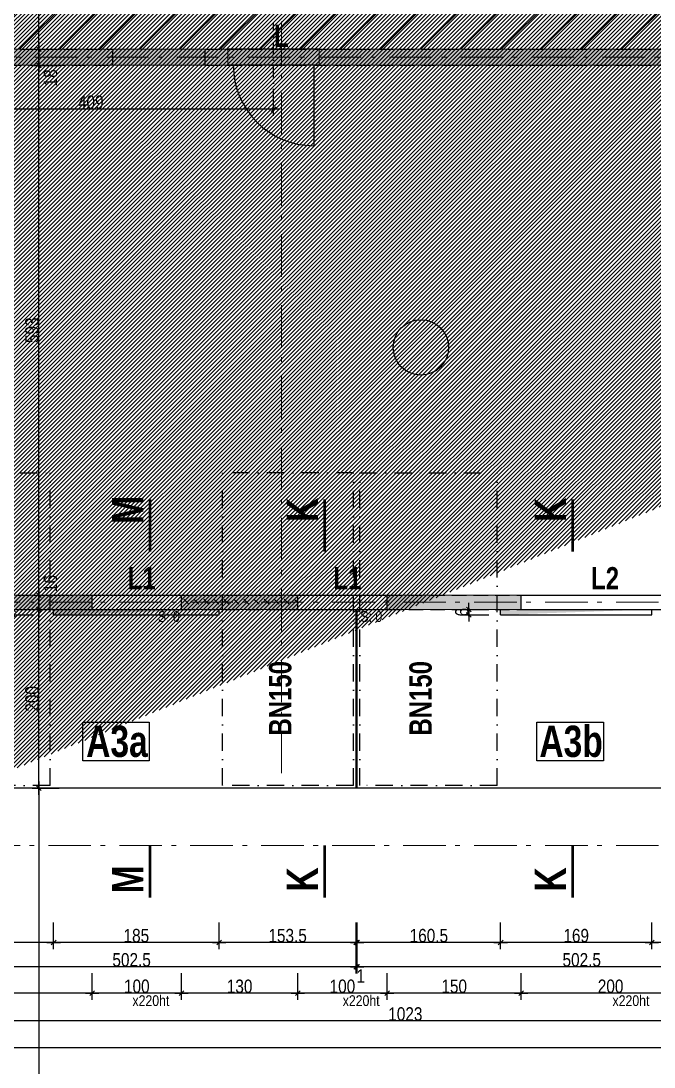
# Model space of a CAD drawing. Header units: centimetres. Extents: x -1744 to 32711, y -16767 to -12567.
# Drawn here: x 28982 to 29690, y -16073 to -14902 of the extents above; entities that cross this region are included whole.
import ezdxf
from ezdxf.enums import TextEntityAlignment as Align

# ---------------------------------------------------------------- set-up
doc = ezdxf.new("R2010")
doc.units = ezdxf.units.CM
doc.header["$LTSCALE"] = 25.4
doc.header["$PDMODE"] = 1
doc.header["$PDSIZE"] = -2
for name, pattern in [('CACHEX2', [19.05, 12.7, -6.35]), ('Style de ligne -6', [1.04164, 0.625, -0.20828, 0.06943, -0.13893]), ('TIRETPTX2', [50.8, 25.4, -12.7, 0, -12.7])]:
    doc.linetypes.add(name, pattern=pattern)
for name, color, linetype in [('01_cote_gen', 4, 'Continuous'), ('01_linteaux', 2, 'Continuous'), ('01_murs_sup', 2, 'CACHEX2'), ('01_poch_murs', 253, 'Continuous'), ('01_texte', 230, 'Continuous'), ('AA_COTES', 2, 'Continuous')]:
    doc.layers.add(name, color=color, linetype=linetype)
for name, color, linetype, lineweight in [('01_murs_coup', 5, 'Continuous', 60), ('01_résv', 32, 'Continuous', 9), ('B Général', 7, 'Continuous', 5)]:
    doc.layers.add(name, color=color, linetype=linetype, lineweight=lineweight)
doc.styles.add('ARIAL NA', font='ARIALN.TTF')
doc.styles.add('impact', font='impact.ttf')
doc.styles.add('STYLE2', font='ARIALN.TTF')
doc.dimstyles.new('JB50', dxfattribs={"dimscale": 0.1, "dimtxt": 150, "dimasz": 15, "dimexe": 0.1, "dimexo": 0.1, "dimgap": 0.09, "dimtad": 1, "dimdec": 1, "dimdsep": 46, "dimtxsty": 'STYLE2', "dimblk1": 'BOND_G', "dimblk2": 'BOND_D', "dimsah": 1, "dimcen": 1.5, "dimdle": 0.01, "dimse1": 1, "dimse2": 1, "dimclrd": 4, "dimclre": 2, "dimclrt": 6, "dimazin": 2, "dimtfac": 2.333333, "dimtdec": 1, "dimtix": 1, "dimtmove": 2, "dimatfit": 3, "dimldrblk": 'BOND_G', "dimfxl": 1, "dimtolj": 1, "dimtzin": 0, "dimarcsym": 0})
pattern_1 = [(135, (-11657.174, -4351.756), (-11.2253202, 9e-16), [7.9375, -7.9375])]

# ---------------------------------------------------------------- blocks, each defined once
blk = doc.blocks.new('BOND_G')
at = {"layer": 'AA_COTES', "color": 0}
for p, q in [((0, -5), (0, 15)), ((5, 0), (-5, 0)), ((1.77, 1.77), (-1.77, -1.77))]:
    blk.add_line(p, q, dxfattribs=at)
blk = doc.blocks.new('BOND_D')
at = {"layer": 'AA_COTES', "color": 0}
for p, q in [((5, 0), (-5, 0)), ((-1.77, -1.77), (1.77, 1.77)), ((0, 5), (0, -15))]:
    blk.add_line(p, q, dxfattribs=at)
blk = doc.blocks.new('*D42')
at = {"layer": '01_cote_gen', "color": 4, "lineweight": -2, "transparency": 16777216}
blk.add_line((29739.7, -15990.1), (29542.7, -15990.1), dxfattribs=at)
at = {"layer": 'Defpoints', "color": 0, "transparency": 16777216}
for p in [(29541.2, -15661.5), (29741.2, -15661.5), (29541.2, -15990.1)]:
    blk.add_point(p, dxfattribs=at)
at = {"layer": '01_cote_gen', "color": 4, "lineweight": -2, "transparency": 16777216, "xscale": 1.5, "yscale": 1.5, "zscale": 1.5, "rotation": 180}
blk.add_blockref('BOND_D', (29541.2, -15990.1), dxfattribs=at)
at = {"layer": '01_cote_gen', "color": 4, "lineweight": -2, "transparency": 16777216, "xscale": 1.5, "yscale": 1.5, "zscale": 1.5}
blk.add_blockref('BOND_G', (29741.2, -15990.1), dxfattribs=at)
at = {"layer": '01_cote_gen', "color": 6, "transparency": 16777216, "insert": (29641.2, -15982.4), "char_height": 15, "attachment_point": 5, "style": 'STYLE2'}
blk.add_mtext('\\A1;200', dxfattribs=at)
blk = doc.blocks.new('*D43')
at = {"layer": '01_cote_gen', "color": 4, "lineweight": -2, "transparency": 16777216}
blk.add_line((29539.7, -15990.1), (29392.7, -15990.1), dxfattribs=at)
at = {"layer": 'Defpoints', "color": 0, "transparency": 16777216}
for p in [(29391.2, -15661.5), (29541.2, -15661.5), (29391.2, -15990.1)]:
    blk.add_point(p, dxfattribs=at)
at = {"layer": '01_cote_gen', "color": 4, "lineweight": -2, "transparency": 16777216, "xscale": 1.5, "yscale": 1.5, "zscale": 1.5, "rotation": 180}
blk.add_blockref('BOND_D', (29391.2, -15990.1), dxfattribs=at)
at = {"layer": '01_cote_gen', "color": 4, "lineweight": -2, "transparency": 16777216, "xscale": 1.5, "yscale": 1.5, "zscale": 1.5}
blk.add_blockref('BOND_G', (29541.2, -15990.1), dxfattribs=at)
at = {"layer": '01_cote_gen', "color": 6, "transparency": 16777216, "insert": (29466.2, -15982.4), "char_height": 15, "attachment_point": 5, "style": 'STYLE2'}
blk.add_mtext('\\A1;150', dxfattribs=at)
blk = doc.blocks.new('*D44')
at = {"layer": '01_cote_gen', "color": 4, "lineweight": -2, "transparency": 16777216}
blk.add_line((29389.7, -15990.1), (29292.7, -15990.1), dxfattribs=at)
at = {"layer": 'Defpoints', "color": 0, "transparency": 16777216}
for p in [(29291.2, -15661.5), (29391.2, -15661.5), (29291.2, -15990.1)]:
    blk.add_point(p, dxfattribs=at)
at = {"layer": '01_cote_gen', "color": 4, "lineweight": -2, "transparency": 16777216, "xscale": 1.5, "yscale": 1.5, "zscale": 1.5, "rotation": 180}
blk.add_blockref('BOND_D', (29291.2, -15990.1), dxfattribs=at)
at = {"layer": '01_cote_gen', "color": 4, "lineweight": -2, "transparency": 16777216, "xscale": 1.5, "yscale": 1.5, "zscale": 1.5}
blk.add_blockref('BOND_G', (29391.2, -15990.1), dxfattribs=at)
at = {"layer": '01_cote_gen', "color": 6, "transparency": 16777216, "insert": (29341.2, -15982.4), "char_height": 15, "attachment_point": 5, "style": 'STYLE2'}
blk.add_mtext('\\A1;100', dxfattribs=at)
blk = doc.blocks.new('*D45')
at = {"layer": '01_cote_gen', "color": 4, "lineweight": -2, "transparency": 16777216}
blk.add_line((29289.7, -15990.1), (29162.7, -15990.1), dxfattribs=at)
at = {"layer": 'Defpoints', "color": 0, "transparency": 16777216}
for p in [(29161.2, -15653.5), (29291.2, -15661.5), (29161.2, -15990.1)]:
    blk.add_point(p, dxfattribs=at)
at = {"layer": '01_cote_gen', "color": 4, "lineweight": -2, "transparency": 16777216, "xscale": 1.5, "yscale": 1.5, "zscale": 1.5, "rotation": 180}
blk.add_blockref('BOND_D', (29161.2, -15990.1), dxfattribs=at)
at = {"layer": '01_cote_gen', "color": 4, "lineweight": -2, "transparency": 16777216, "xscale": 1.5, "yscale": 1.5, "zscale": 1.5}
blk.add_blockref('BOND_G', (29291.2, -15990.1), dxfattribs=at)
at = {"layer": '01_cote_gen', "color": 6, "transparency": 16777216, "insert": (29226.2, -15982.4), "char_height": 15, "attachment_point": 5, "style": 'STYLE2'}
blk.add_mtext('\\A1;130', dxfattribs=at)
blk = doc.blocks.new('*D46')
at = {"layer": '01_cote_gen', "color": 4, "lineweight": -2, "transparency": 16777216}
blk.add_line((29159.7, -15990.1), (29062.7, -15990.1), dxfattribs=at)
at = {"layer": 'Defpoints', "color": 0, "transparency": 16777216}
for p in [(29061.2, -15661.5), (29161.2, -15661.5), (29061.2, -15990.1)]:
    blk.add_point(p, dxfattribs=at)
at = {"layer": '01_cote_gen', "color": 4, "lineweight": -2, "transparency": 16777216, "xscale": 1.5, "yscale": 1.5, "zscale": 1.5, "rotation": 180}
blk.add_blockref('BOND_D', (29061.2, -15990.1), dxfattribs=at)
at = {"layer": '01_cote_gen', "color": 4, "lineweight": -2, "transparency": 16777216, "xscale": 1.5, "yscale": 1.5, "zscale": 1.5}
blk.add_blockref('BOND_G', (29161.2, -15990.1), dxfattribs=at)
at = {"layer": '01_cote_gen', "color": 6, "transparency": 16777216, "insert": (29111.2, -15982.4), "char_height": 15, "attachment_point": 5, "style": 'STYLE2'}
blk.add_mtext('\\A1;100', dxfattribs=at)
blk = doc.blocks.new('*D47')
at = {"layer": '01_cote_gen', "color": 4, "lineweight": -2, "transparency": 16777216}
blk.add_line((29059.7, -15990.1), (28854.7, -15990.1), dxfattribs=at)
at = {"layer": 'Defpoints', "color": 0, "transparency": 16777216}
for p in [(28853.2, -15661.5), (29061.2, -15661.5), (28853.2, -15990.1)]:
    blk.add_point(p, dxfattribs=at)
at = {"layer": '01_cote_gen', "color": 4, "lineweight": -2, "transparency": 16777216, "xscale": 1.5, "yscale": 1.5, "zscale": 1.5, "rotation": 180}
blk.add_blockref('BOND_D', (28853.2, -15990.1), dxfattribs=at)
at = {"layer": '01_cote_gen', "color": 4, "lineweight": -2, "transparency": 16777216, "xscale": 1.5, "yscale": 1.5, "zscale": 1.5}
blk.add_blockref('BOND_G', (29061.2, -15990.1), dxfattribs=at)
at = {"layer": '01_cote_gen', "color": 6, "transparency": 16777216, "insert": (28957.2, -15982.4), "char_height": 15, "attachment_point": 5, "style": 'STYLE2'}
blk.add_mtext('\\A1;208', dxfattribs=at)
blk = doc.blocks.new('*D49')
at = {"layer": '01_cote_gen', "color": 4, "lineweight": -2, "transparency": 16777216}
blk.add_line((29858.7, -16021.1), (28838.7, -16021.1), dxfattribs=at)
at = {"layer": 'Defpoints', "color": 0, "transparency": 16777216}
for p in [(28837.2, -15994.5), (29860.2, -15997.6), (28837.2, -16021.1)]:
    blk.add_point(p, dxfattribs=at)
at = {"layer": '01_cote_gen', "color": 4, "lineweight": -2, "transparency": 16777216, "xscale": 1.5, "yscale": 1.5, "zscale": 1.5, "rotation": 180}
blk.add_blockref('BOND_D', (28837.2, -16021.1), dxfattribs=at)
at = {"layer": '01_cote_gen', "color": 4, "lineweight": -2, "transparency": 16777216, "xscale": 1.5, "yscale": 1.5, "zscale": 1.5}
blk.add_blockref('BOND_G', (29860.2, -16021.1), dxfattribs=at)
at = {"layer": '01_cote_gen', "color": 6, "transparency": 16777216, "insert": (29411.6, -16013.4), "char_height": 15, "attachment_point": 5, "style": 'STYLE2'}
blk.add_mtext('\\A1;1023', dxfattribs=at)
blk = doc.blocks.new('*D66')
at = {"layer": '01_cote_gen', "color": 4, "lineweight": -2, "transparency": 16777216}
blk.add_line((31281.7, -16051.1), (28838.7, -16051.1), dxfattribs=at)
at = {"layer": 'Defpoints', "color": 0, "transparency": 16777216}
for p in [(31283.2, -15969.7), (28837.2, -16035.9), (28837.2, -16051.1)]:
    blk.add_point(p, dxfattribs=at)
at = {"layer": '01_cote_gen', "color": 4, "lineweight": -2, "transparency": 16777216, "xscale": 1.5, "yscale": 1.5, "zscale": 1.5, "rotation": 180}
blk.add_blockref('BOND_D', (28837.2, -16051.1), dxfattribs=at)
at = {"layer": '01_cote_gen', "color": 4, "lineweight": -2, "transparency": 16777216, "xscale": 1.5, "yscale": 1.5, "zscale": 1.5}
blk.add_blockref('BOND_G', (31283.2, -16051.1), dxfattribs=at)
at = {"layer": '01_cote_gen', "color": 6, "transparency": 16777216, "insert": (30060.6, -16043.5), "char_height": 15, "attachment_point": 5, "style": 'STYLE2'}
blk.add_mtext('\\A1;2446', dxfattribs=at)
blk = doc.blocks.new('*D88')
at = {"layer": '01_cote_gen', "color": 4, "lineweight": -2, "transparency": 16777216}
blk.add_line((29001.7, -15759.1), (29001.7, -15562.1), dxfattribs=at)
at = {"layer": 'Defpoints', "color": 0, "transparency": 16777216}
for p in [(29001.7, -15560.6), (29010.6, -15560.6), (28990.8, -15760.6)]:
    blk.add_point(p, dxfattribs=at)
at = {"layer": '01_cote_gen', "color": 4, "lineweight": -2, "transparency": 16777216, "xscale": 1.5, "yscale": 1.5, "zscale": 1.5}
for name, p, rotation in [('BOND_D', (29001.7, -15560.6), 90), ('BOND_G', (29001.7, -15760.6), 270)]:
    blk.add_blockref(name, p, dxfattribs=dict(at, rotation=rotation))
at = {"layer": '01_cote_gen', "color": 6, "transparency": 16777216, "insert": (28994, -15660.6), "char_height": 15, "attachment_point": 5, "rotation": 90, "style": 'STYLE2'}
blk.add_mtext('\\A1;200', dxfattribs=at)
blk = doc.blocks.new('*D89')
at = {"layer": '01_cote_gen', "color": 4, "lineweight": -2, "transparency": 16777216}
blk.add_line((29001.7, -15559.1), (29001.7, -15546.1), dxfattribs=at)
at = {"layer": 'Defpoints', "color": 0, "transparency": 16777216}
for p in [(29001.7, -15544.6), (29032.6, -15544.6), (29032.6, -15560.6)]:
    blk.add_point(p, dxfattribs=at)
at = {"layer": '01_cote_gen', "color": 4, "lineweight": -2, "transparency": 16777216, "xscale": 1.5, "yscale": 1.5, "zscale": 1.5}
for name, p, rotation in [('BOND_D', (29001.7, -15544.6), 90), ('BOND_G', (29001.7, -15560.6), 270)]:
    blk.add_blockref(name, p, dxfattribs=dict(at, rotation=rotation))
at = {"layer": '01_cote_gen', "color": 6, "transparency": 16777216, "insert": (29014.6, -15531.6), "char_height": 15, "attachment_point": 5, "rotation": 90, "style": 'STYLE2'}
blk.add_mtext('\\A1;16', dxfattribs=at)
blk = doc.blocks.new('*D90')
at = {"layer": '01_cote_gen', "color": 4, "lineweight": -2, "transparency": 16777216}
blk.add_line((29001.7, -15543.1), (29001.7, -14953.1), dxfattribs=at)
at = {"layer": 'Defpoints', "color": 0, "transparency": 16777216}
for p in [(29001.7, -14951.6), (29039, -14951.6), (29010.6, -15544.6)]:
    blk.add_point(p, dxfattribs=at)
at = {"layer": '01_cote_gen', "color": 4, "lineweight": -2, "transparency": 16777216, "xscale": 1.5, "yscale": 1.5, "zscale": 1.5}
for name, p, rotation in [('BOND_D', (29001.7, -14951.6), 90), ('BOND_G', (29001.7, -15544.6), 270)]:
    blk.add_blockref(name, p, dxfattribs=dict(at, rotation=rotation))
at = {"layer": '01_cote_gen', "color": 6, "transparency": 16777216, "insert": (28994, -15248.1), "char_height": 15, "attachment_point": 5, "rotation": 90, "style": 'STYLE2'}
blk.add_mtext('\\A1;593', dxfattribs=at)
blk = doc.blocks.new('*D91')
at = {"layer": '01_cote_gen', "color": 4, "lineweight": -2, "transparency": 16777216}
blk.add_line((29001.7, -14950.1), (29001.7, -14935.1), dxfattribs=at)
at = {"layer": 'Defpoints', "color": 0, "transparency": 16777216}
for p in [(29001.7, -14933.6), (29064.8, -14933.6), (29064.8, -14951.6)]:
    blk.add_point(p, dxfattribs=at)
at = {"layer": '01_cote_gen', "color": 4, "lineweight": -2, "transparency": 16777216, "xscale": 1.5, "yscale": 1.5, "zscale": 1.5}
for name, p, rotation in [('BOND_D', (29001.7, -14933.6), 90), ('BOND_G', (29001.7, -14951.6), 270)]:
    blk.add_blockref(name, p, dxfattribs=dict(at, rotation=rotation))
at = {"layer": '01_cote_gen', "color": 6, "transparency": 16777216, "insert": (29014.7, -14965.6), "char_height": 15, "attachment_point": 5, "rotation": 90, "style": 'STYLE2'}
blk.add_mtext('\\A1;18', dxfattribs=at)
blk = doc.blocks.new('*D92')
at = {"layer": '01_cote_gen', "color": 4, "lineweight": -2, "transparency": 16777216}
blk.add_line((29001.7, -14932.1), (29001.7, -14805.1), dxfattribs=at)
at = {"layer": 'Defpoints', "color": 0, "transparency": 16777216}
for p in [(29001.7, -14803.6), (29068, -14803.6), (29068, -14933.6)]:
    blk.add_point(p, dxfattribs=at)
at = {"layer": '01_cote_gen', "color": 4, "lineweight": -2, "transparency": 16777216, "xscale": 1.5, "yscale": 1.5, "zscale": 1.5}
for name, p, rotation in [('BOND_D', (29001.7, -14803.6), 90), ('BOND_G', (29001.7, -14933.6), 270)]:
    blk.add_blockref(name, p, dxfattribs=dict(at, rotation=rotation))
at = {"layer": '01_cote_gen', "color": 6, "transparency": 16777216, "insert": (28993.6, -14875.4), "char_height": 15, "attachment_point": 5, "rotation": 90, "style": 'STYLE2'}
blk.add_mtext('\\A1;130', dxfattribs=at)
blk = doc.blocks.new('*D151')
at = {"layer": '01_cote_gen', "color": 4, "lineweight": -2, "transparency": 16777216}
for p, q in [((29355.2, -15960.5), (29353.7, -15960.5)), ((29356.7, -15960.5), (29357.7, -15960.5)), ((29359.2, -15960.5), (29360.7, -15960.5))]:
    blk.add_line(p, q, dxfattribs=at)
at = {"layer": 'Defpoints', "color": 0, "transparency": 16777216}
for p in [(29356.7, -15848.8), (29357.7, -15848.8), (29357.7, -15960.5)]:
    blk.add_point(p, dxfattribs=at)
at = {"layer": '01_cote_gen', "color": 4, "lineweight": -2, "transparency": 16777216, "xscale": 1.5, "yscale": 1.5, "zscale": 1.5}
blk.add_blockref('BOND_G', (29356.7, -15960.5), dxfattribs=at)
at = {"layer": '01_cote_gen', "color": 4, "lineweight": -2, "transparency": 16777216, "xscale": 1.5, "yscale": 1.5, "zscale": 1.5, "rotation": 180}
blk.add_blockref('BOND_D', (29357.7, -15960.5), dxfattribs=at)
at = {"layer": '01_cote_gen', "color": 6, "transparency": 16777216, "insert": (29361.6, -15970.9), "char_height": 15, "attachment_point": 5, "style": 'STYLE2'}
blk.add_mtext('\\A1;1', dxfattribs=at)
blk = doc.blocks.new('*D152')
at = {"layer": '01_cote_gen', "color": 4, "lineweight": -2, "transparency": 16777216}
blk.add_line((29355.2, -15960.5), (28855.7, -15960.5), dxfattribs=at)
at = {"layer": 'Defpoints', "color": 0, "transparency": 16777216}
for p in [(28854.2, -15867.2), (29356.7, -15938), (28854.2, -15960.5)]:
    blk.add_point(p, dxfattribs=at)
at = {"layer": '01_cote_gen', "color": 4, "lineweight": -2, "transparency": 16777216, "xscale": 1.5, "yscale": 1.5, "zscale": 1.5, "rotation": 180}
blk.add_blockref('BOND_D', (28854.2, -15960.5), dxfattribs=at)
at = {"layer": '01_cote_gen', "color": 4, "lineweight": -2, "transparency": 16777216, "xscale": 1.5, "yscale": 1.5, "zscale": 1.5}
blk.add_blockref('BOND_G', (29356.7, -15960.5), dxfattribs=at)
at = {"layer": '01_cote_gen', "color": 6, "transparency": 16777216, "insert": (29105.4, -15952.8), "char_height": 15, "attachment_point": 5, "style": 'STYLE2'}
blk.add_mtext('\\A1;502.5', dxfattribs=at)
blk = doc.blocks.new('*D153')
at = {"layer": '01_cote_gen', "color": 4, "lineweight": -2, "transparency": 16777216}
blk.add_line((29858.7, -15960.5), (29359.2, -15960.5), dxfattribs=at)
at = {"layer": 'Defpoints', "color": 0, "transparency": 16777216}
for p in [(29357.7, -15846.2), (29860.2, -15867.2), (29357.7, -15960.5)]:
    blk.add_point(p, dxfattribs=at)
at = {"layer": '01_cote_gen', "color": 4, "lineweight": -2, "transparency": 16777216, "xscale": 1.5, "yscale": 1.5, "zscale": 1.5, "rotation": 180}
blk.add_blockref('BOND_D', (29357.7, -15960.5), dxfattribs=at)
at = {"layer": '01_cote_gen', "color": 4, "lineweight": -2, "transparency": 16777216, "xscale": 1.5, "yscale": 1.5, "zscale": 1.5}
blk.add_blockref('BOND_G', (29860.2, -15960.5), dxfattribs=at)
at = {"layer": '01_cote_gen', "color": 6, "transparency": 16777216, "insert": (29608.9, -15952.8), "char_height": 15, "attachment_point": 5, "style": 'STYLE2'}
blk.add_mtext('\\A1;502.5', dxfattribs=at)
blk = doc.blocks.new('*D157')
at = {"layer": '01_cote_gen', "color": 4, "lineweight": -2, "transparency": 16777216}
blk.add_line((29201.7, -15933.3), (29019.7, -15933.3), dxfattribs=at)
at = {"layer": 'Defpoints', "color": 0, "transparency": 16777216}
for p in [(29018.2, -15673.2), (29203.2, -15673.2), (29018.2, -15933.3)]:
    blk.add_point(p, dxfattribs=at)
at = {"layer": '01_cote_gen', "color": 4, "lineweight": -2, "transparency": 16777216, "xscale": 1.5, "yscale": 1.5, "zscale": 1.5, "rotation": 180}
blk.add_blockref('BOND_D', (29018.2, -15933.3), dxfattribs=at)
at = {"layer": '01_cote_gen', "color": 4, "lineweight": -2, "transparency": 16777216, "xscale": 1.5, "yscale": 1.5, "zscale": 1.5}
blk.add_blockref('BOND_G', (29203.2, -15933.3), dxfattribs=at)
at = {"layer": '01_cote_gen', "color": 6, "transparency": 16777216, "insert": (29110.7, -15925.7), "char_height": 15, "attachment_point": 5, "style": 'STYLE2'}
blk.add_mtext('\\A1;185', dxfattribs=at)
blk = doc.blocks.new('*D158')
at = {"layer": '01_cote_gen', "color": 4, "lineweight": -2, "transparency": 16777216}
blk.add_line((29355.2, -15933.3), (29204.7, -15933.3), dxfattribs=at)
at = {"layer": 'Defpoints', "color": 0, "transparency": 16777216}
for p in [(29356.7, -15867.2), (29203.2, -15914.1), (29203.2, -15933.3)]:
    blk.add_point(p, dxfattribs=at)
at = {"layer": '01_cote_gen', "color": 4, "lineweight": -2, "transparency": 16777216, "xscale": 1.5, "yscale": 1.5, "zscale": 1.5, "rotation": 180}
blk.add_blockref('BOND_D', (29203.2, -15933.3), dxfattribs=at)
at = {"layer": '01_cote_gen', "color": 4, "lineweight": -2, "transparency": 16777216, "xscale": 1.5, "yscale": 1.5, "zscale": 1.5}
blk.add_blockref('BOND_G', (29356.7, -15933.3), dxfattribs=at)
at = {"layer": '01_cote_gen', "color": 6, "transparency": 16777216, "insert": (29279.9, -15925.7), "char_height": 15, "attachment_point": 5, "style": 'STYLE2'}
blk.add_mtext('\\A1;153.5', dxfattribs=at)
blk = doc.blocks.new('*D148')
at = {"layer": '01_cote_gen', "color": 4, "lineweight": -2, "transparency": 16777216}
blk.add_line((29016.7, -15933.3), (28855.7, -15933.3), dxfattribs=at)
at = {"layer": 'Defpoints', "color": 0, "transparency": 16777216}
for p in [(29018.2, -15915), (28854.2, -15933.3), (28854.2, -15945.9)]:
    blk.add_point(p, dxfattribs=at)
at = {"layer": '01_cote_gen', "color": 4, "lineweight": -2, "transparency": 16777216, "xscale": 1.5, "yscale": 1.5, "zscale": 1.5, "rotation": 180}
blk.add_blockref('BOND_D', (28854.2, -15933.3), dxfattribs=at)
at = {"layer": '01_cote_gen', "color": 4, "lineweight": -2, "transparency": 16777216, "xscale": 1.5, "yscale": 1.5, "zscale": 1.5}
blk.add_blockref('BOND_G', (29018.2, -15933.3), dxfattribs=at)
at = {"layer": '01_cote_gen', "color": 6, "transparency": 16777216, "insert": (28936.2, -15925.7), "char_height": 15, "attachment_point": 5, "style": 'STYLE2'}
blk.add_mtext('\\A1;164', dxfattribs=at)
blk = doc.blocks.new('*D159')
at = {"layer": '01_cote_gen', "color": 4, "lineweight": -2, "transparency": 16777216}
blk.add_line((29858.7, -15933.3), (29688.7, -15933.3), dxfattribs=at)
at = {"layer": 'Defpoints', "color": 0, "transparency": 16777216}
for p in [(29687.2, -15673.2), (29860.2, -15867.2), (29687.2, -15933.3)]:
    blk.add_point(p, dxfattribs=at)
at = {"layer": '01_cote_gen', "color": 4, "lineweight": -2, "transparency": 16777216, "xscale": 1.5, "yscale": 1.5, "zscale": 1.5, "rotation": 180}
blk.add_blockref('BOND_D', (29687.2, -15933.3), dxfattribs=at)
at = {"layer": '01_cote_gen', "color": 4, "lineweight": -2, "transparency": 16777216, "xscale": 1.5, "yscale": 1.5, "zscale": 1.5}
blk.add_blockref('BOND_G', (29860.2, -15933.3), dxfattribs=at)
at = {"layer": '01_cote_gen', "color": 6, "transparency": 16777216, "insert": (29773.7, -15925.7), "char_height": 15, "attachment_point": 5, "style": 'STYLE2'}
blk.add_mtext('\\A1;173', dxfattribs=at)
blk = doc.blocks.new('*D160')
at = {"layer": '01_cote_gen', "color": 4, "lineweight": -2, "transparency": 16777216}
blk.add_line((29685.7, -15933.3), (29519.7, -15933.3), dxfattribs=at)
at = {"layer": 'Defpoints', "color": 0, "transparency": 16777216}
for p in [(29518.2, -15673.2), (29687.2, -15673.2), (29518.2, -15933.3)]:
    blk.add_point(p, dxfattribs=at)
at = {"layer": '01_cote_gen', "color": 4, "lineweight": -2, "transparency": 16777216, "xscale": 1.5, "yscale": 1.5, "zscale": 1.5, "rotation": 180}
blk.add_blockref('BOND_D', (29518.2, -15933.3), dxfattribs=at)
at = {"layer": '01_cote_gen', "color": 4, "lineweight": -2, "transparency": 16777216, "xscale": 1.5, "yscale": 1.5, "zscale": 1.5}
blk.add_blockref('BOND_G', (29687.2, -15933.3), dxfattribs=at)
at = {"layer": '01_cote_gen', "color": 6, "transparency": 16777216, "insert": (29602.7, -15925.7), "char_height": 15, "attachment_point": 5, "style": 'STYLE2'}
blk.add_mtext('\\A1;169', dxfattribs=at)
blk = doc.blocks.new('*D161')
at = {"layer": '01_cote_gen', "color": 4, "lineweight": -2, "transparency": 16777216}
blk.add_line((29516.7, -15933.3), (29359.2, -15933.3), dxfattribs=at)
at = {"layer": 'Defpoints', "color": 0, "transparency": 16777216}
for p in [(29518.2, -15673.2), (29357.7, -15680.8), (29357.7, -15933.3)]:
    blk.add_point(p, dxfattribs=at)
at = {"layer": '01_cote_gen', "color": 4, "lineweight": -2, "transparency": 16777216, "xscale": 1.5, "yscale": 1.5, "zscale": 1.5, "rotation": 180}
blk.add_blockref('BOND_D', (29357.7, -15933.3), dxfattribs=at)
at = {"layer": '01_cote_gen', "color": 4, "lineweight": -2, "transparency": 16777216, "xscale": 1.5, "yscale": 1.5, "zscale": 1.5}
blk.add_blockref('BOND_G', (29518.2, -15933.3), dxfattribs=at)
at = {"layer": '01_cote_gen', "color": 6, "transparency": 16777216, "insert": (29437.9, -15925.7), "char_height": 15, "attachment_point": 5, "style": 'STYLE2'}
blk.add_mtext('\\A1;160.5', dxfattribs=at)
blk = doc.blocks.new('*D170')
at = {"layer": '01_cote_gen', "color": 4, "lineweight": -2, "transparency": 16777216}
for p, q in [((28973, -15559.1), (28973, -15557.6)), ((28973, -15560.6), (28973, -15566.6)), ((28973, -15568.1), (28973, -15569.6))]:
    blk.add_line(p, q, dxfattribs=at)
at = {"layer": 'Defpoints', "color": 0, "transparency": 16777216}
for p in [(29178.9, -15560.6), (28973, -15566.6), (29178.9, -15566.6)]:
    blk.add_point(p, dxfattribs=at)
at = {"layer": '01_cote_gen', "color": 4, "lineweight": -2, "transparency": 16777216, "xscale": 1.5, "yscale": 1.5, "zscale": 1.5}
for name, p, rotation in [('BOND_G', (28973, -15560.6), 270), ('BOND_D', (28973, -15566.6), 90)]:
    blk.add_blockref(name, p, dxfattribs=dict(at, rotation=rotation))
at = {"layer": '01_cote_gen', "color": 6, "transparency": 16777216, "insert": (28965.4, -15563.6), "char_height": 15, "attachment_point": 5, "rotation": 90, "style": 'STYLE2'}
blk.add_mtext('\\A1;6', dxfattribs=at)
blk = doc.blocks.new('*D171')
at = {"layer": '01_cote_gen', "color": 4, "lineweight": -2, "transparency": 16777216}
for p, q in [((29482.6, -15559.1), (29482.6, -15557.6)), ((29482.6, -15560.6), (29482.6, -15566.6)), ((29482.6, -15568.1), (29482.6, -15569.6))]:
    blk.add_line(p, q, dxfattribs=at)
at = {"layer": 'Defpoints', "color": 0, "transparency": 16777216}
for p in [(29688.4, -15560.6), (29482.6, -15566.6), (29688.4, -15566.6)]:
    blk.add_point(p, dxfattribs=at)
at = {"layer": '01_cote_gen', "color": 4, "lineweight": -2, "transparency": 16777216, "xscale": 1.5, "yscale": 1.5, "zscale": 1.5}
for name, p, rotation in [('BOND_G', (29482.6, -15560.6), 270), ('BOND_D', (29482.6, -15566.6), 90)]:
    blk.add_blockref(name, p, dxfattribs=dict(at, rotation=rotation))
at = {"layer": '01_cote_gen', "color": 6, "transparency": 16777216, "insert": (29474.9, -15563.6), "char_height": 15, "attachment_point": 5, "rotation": 90, "style": 'STYLE2'}
blk.add_mtext('\\A1;6', dxfattribs=at)
blk = doc.blocks.new('*D514')
at = {"layer": '01_cote_gen', "color": 4, "lineweight": -2, "transparency": 16777216}
blk.add_line((28838.7, -14888.6), (29858.7, -14888.6), dxfattribs=at)
at = {"layer": 'Defpoints', "color": 0, "transparency": 16777216}
for p in [(29860.2, -14888.6), (29860.2, -14902.2), (28837.2, -14933.6)]:
    blk.add_point(p, dxfattribs=at)
at = {"layer": '01_cote_gen', "color": 4, "lineweight": -2, "transparency": 16777216, "xscale": 1.5, "yscale": 1.5, "zscale": 1.5, "rotation": 180}
blk.add_blockref('BOND_G', (28837.2, -14888.6), dxfattribs=at)
at = {"layer": '01_cote_gen', "color": 4, "lineweight": -2, "transparency": 16777216, "xscale": 1.5, "yscale": 1.5, "zscale": 1.5}
blk.add_blockref('BOND_D', (29860.2, -14888.6), dxfattribs=at)
at = {"layer": '01_cote_gen', "color": 6, "transparency": 16777216, "insert": (29348.7, -14881), "char_height": 15, "attachment_point": 5, "style": 'STYLE2'}
blk.add_mtext('\\A1;1023', dxfattribs=at)
blk = doc.blocks.new('*D594')
at = {"layer": '01_cote_gen', "color": 4, "lineweight": -2, "transparency": 16777216}
blk.add_line((29262.7, -15000.6), (28856.7, -15000.6), dxfattribs=at)
at = {"layer": 'Defpoints', "color": 0, "transparency": 16777216}
for p in [(29264.2, -14972.9), (28855.2, -14986.5), (28855.2, -15000.6)]:
    blk.add_point(p, dxfattribs=at)
at = {"layer": '01_cote_gen', "color": 4, "lineweight": -2, "transparency": 16777216, "xscale": 1.5, "yscale": 1.5, "zscale": 1.5, "rotation": 180}
blk.add_blockref('BOND_D', (28855.2, -15000.6), dxfattribs=at)
at = {"layer": '01_cote_gen', "color": 4, "lineweight": -2, "transparency": 16777216, "xscale": 1.5, "yscale": 1.5, "zscale": 1.5}
blk.add_blockref('BOND_G', (29264.2, -15000.6), dxfattribs=at)
at = {"layer": '01_cote_gen', "color": 6, "transparency": 16777216, "insert": (29059.7, -14992.9), "char_height": 15, "attachment_point": 5, "style": 'STYLE2'}
blk.add_mtext('\\A1;409', dxfattribs=at)
blk = doc.blocks.new('*D619')
at = {"layer": '01_cote_gen', "color": 4, "lineweight": -2, "transparency": 16777216}
blk.add_line((29001.7, -15762.1), (29001.7, -16508), dxfattribs=at)
at = {"layer": 'Defpoints', "color": 0, "transparency": 16777216}
for p in [(29017.3, -15760.6), (28979.4, -16509.5), (29001.7, -16509.5)]:
    blk.add_point(p, dxfattribs=at)
at = {"layer": '01_cote_gen', "color": 4, "lineweight": -2, "transparency": 16777216, "xscale": 1.5, "yscale": 1.5, "zscale": 1.5}
for name, p, rotation in [('BOND_G', (29001.7, -15760.6), 90), ('BOND_D', (29001.7, -16509.5), 270)]:
    blk.add_blockref(name, p, dxfattribs=dict(at, rotation=rotation))
at = {"layer": '01_cote_gen', "color": 6, "transparency": 16777216, "insert": (28994, -16135), "char_height": 15, "attachment_point": 5, "rotation": 90, "style": 'STYLE2'}
blk.add_mtext('\\A1;749', dxfattribs=at)

msp = doc.modelspace()

# ---------------------------------------------------------------- hatches: boundary and pattern name
at = {"layer": '01_murs_sup'}
h = msp.add_hatch(dxfattribs=at)
h.set_pattern_fill('DASH', color=256, scale=2.5, angle=135)
h.set_pattern_definition(pattern_1)
h.paths.add_polyline_path([(29084.57, -14933.56), (27989.17, -14933.56), (27989.17, -15213.56), (28007.17, -15213.56), (28007.17, -14951.56), (28464.17, -14951.56), (28464.17, -15219.56), (28837.17, -15219.56), (28837.17, -15544.56), (28774.17, -15544.56), (28774.17, -15560.56), (28837.17, -15560.56), (28837.17, -15768.57), (28853.16, -15768.57), (28853.16, -15560.56), (29061.17, -15560.56), (29061.17, -15544.56), (28855.17, -15544.56), (28855.17, -15201.56), (28482.17, -15201.56), (28482.17, -14951.56), (29084.57, -14951.56)])
h.paths.add_polyline_path([(28007.17, -15315.56), (27989.17, -15315.56), (27989.17, -15857.46), (27859.17, -15857.46), (27859.17, -15820.56), (27841.17, -15820.56), (27841.17, -15875.46), (27989.17, -15875.46), (27989.17, -16233.54), (27796.17, -16233.8), (27796.17, -16249.8), (27989.17, -16249.54), (27989.17, -16509.54), (28576.17, -16509.54), (28576.17, -16293.56), (28560.17, -16293.56), (28560.17, -16493.54), (28007.17, -16493.54)])
h.paths.add_polyline_path([(28576.17, -15560.56), (28674.17, -15560.56), (28674.17, -15544.56), (28560.17, -15544.56), (28465.64, -15544.56), (28465.64, -15560.56), (28560.17, -15560.56), (28560.17, -15593.56), (28576.17, -15593.56)], flags=17)
h = msp.add_hatch(dxfattribs=at)
h.set_pattern_fill('DASH', color=256, scale=2.5, angle=135)
h.set_pattern_definition(pattern_1)
h.paths.add_polyline_path([(31041.17, -15544.61), (30887.17, -15544.61), (30887.17, -15560.61), (31041.17, -15560.61)])
h.paths.add_polyline_path([(30687.18, -15544.56), (30491.19, -15544.56), (30491.19, -15560.56), (30687.18, -15560.56)])
h.paths.add_polyline_path([(30391.19, -15544.56), (30191.17, -15544.56), (30191.17, -15560.56), (30391.19, -15560.56)])
h.paths.add_polyline_path([(30091.17, -15544.56), (29878.17, -15544.56), (29878.17, -14951.56), (30243.17, -14951.56), (30243.17, -14933.56), (29862.17, -14933.56), (29862.17, -15560.56), (30091.17, -15560.56)])
h.paths.add_polyline_path([(29860.17, -14933.56), (29187.77, -14933.56), (29187.77, -14951.56), (29844.17, -14951.56), (29844.17, -15544.56), (29741.17, -15544.56), (29741.17, -15560.56), (29844.17, -15560.56), (29844.17, -15760.56), (29860.17, -15760.56)])
h.paths.add_polyline_path([(29541.17, -15544.56), (29391.17, -15544.56), (29391.17, -15560.56), (29541.17, -15560.56)], flags=17)
h = msp.add_hatch(dxfattribs=at)
h.set_pattern_fill('DASH', color=256, scale=2.5, angle=135)
h.set_pattern_definition(pattern_1)
h.paths.add_polyline_path([(29291.17, -15544.56), (29161.17, -15544.56), (29161.17, -15560.56), (29291.17, -15560.56)])
at = {"layer": '01_poch_murs'}
h = msp.add_hatch(dxfattribs=at)
h.set_pattern_fill('ANSI31', color=256, scale=10)
h.paths.add_polyline_path([(30773.17, -14803.56), (30458.17, -14803.56), (30458.17, -14859.58), (30773.17, -14859.58)], flags=17)
h.paths.add_polyline_path([(30773.17, -14877.58), (30458.17, -14877.58), (30458.17, -14933.56), (30773.17, -14933.56)], flags=17)
h.paths.add_polyline_path([(31267.16, -14859.66), (30793.17, -14859.58), (30793.17, -14803.56), (30773.17, -14803.56), (30773.17, -14859.58), (30458.17, -14859.58), (30458.17, -14803.56), (30440.17, -14803.56), (30440.17, -14933.56), (30458.17, -14933.56), (30458.17, -14877.58), (30773.17, -14877.58), (30773.17, -14933.56), (30793.17, -14933.56), (30793.17, -14877.58), (31267.16, -14877.66)])
h.paths.add_polyline_path([(30793.17, -14803.56), (30793.17, -14859.58), (31267.16, -14859.66), (31267.16, -14803.56)])
h.paths.add_polyline_path([(31267.16, -14877.66), (30793.17, -14877.58), (30793.17, -14933.56), (31267.16, -14933.56), (31267.16, -14906.56)], flags=17)
h.paths.add_polyline_path([(29860.16, -14803.56), (29315.16, -14803.56), (29213.16, -14803.56), (28802.16, -14803.56), (28802.16, -14785.56), (28837.16, -14785.56), (28837.16, -14745.56), (28802.16, -14745.56), (28802.16, -14740.56), (28837.16, -14740.56), (28837.16, -14657.56), (28802.16, -14657.56), (28802.16, -14652.56), (28837.16, -14652.56), (28837.16, -14572.56), (28817.24, -14572.56), (28817, -14552.56), (28802.16, -14552.56), (28802.16, -14547.56), (28837.16, -14547.56), (28837.16, -14507.56), (28802.16, -14507.56), (28802.16, -14502.56), (28837.16, -14502.56), (28837.16, -14442.56), (28817.24, -14442.56), (28817.16, -14442.56), (28817.16, -14436.18), (28817, -14422.56), (28837.16, -14422.56), (28837.16, -14417.56), (28807.19, -14417.56), (28807.19, -14422.56), (28807.16, -14426.69), (28804.16, -14426.69), (28804.16, -14424.22), (28802.16, -14424.22), (28802.16, -14422.56), (28802.19, -14422.56), (28802.19, -14398.06), (28785.16, -14398.06), (28682.16, -14398.06), (28672.16, -14398.06), (28672.16, -14403.56), (28672.16, -14536.56), (28672.16, -14755.56), (28652.16, -14755.56), (28487.16, -14755.56), (28487.16, -14868.06, -0.0226201), (28533.23, -14933.56), (29084.57, -14933.56), (29187.77, -14933.56), (29187.77, -14933.56), (29860.16, -14933.56)])
h.paths.add_polyline_path([(31270.08, -14863.19), (31270.08, -14826.62), (31232.58, -14826.62), (31232.58, -14863.19)], flags=9)
edge = h.paths.add_edge_path()
edge.add_arc((30369.66, -14849.78), 30.98, 0, 360)
h.paths.add_polyline_path([(30440.17, -14803.56), (30345.17, -14803.56), (30243.17, -14803.56), (29862.17, -14803.56), (29862.16, -14803.56), (29862.16, -14933.56), (30243.17, -14933.56), (30344.16, -14933.56), (30345.17, -14933.56), (30440.17, -14933.56)])
h = msp.add_hatch(color=256, dxfattribs=at)
h.dxf.hatch_style = 1
h.paths.add_polyline_path([(29213.16, -14933.56), (28837.16, -14933.56), (28853.16, -14933.56), (28855.14, -14933.56), (28853.16, -15560.56), (29061.16, -15560.56), (29061.16, -15544.56), (28855.16, -15544.56), (28855.16, -14951.56), (29213.16, -14951.56)])
h.paths.add_polyline_path([(29860.16, -14933.56), (29315.16, -14933.56), (29315.16, -14951.56), (29844.16, -14951.56), (29844.16, -15544.56), (29741.16, -15544.56), (29741.16, -15560.56), (29844.16, -15560.56), (29844.16, -15760.56), (29860.16, -15760.56)])
h.paths.add_polyline_path([(30242.16, -14933.56), (29862.16, -14933.56), (29862.16, -15560.56), (30091.16, -15560.56), (30091.16, -15544.56), (29878.16, -15544.56), (29878.16, -14951.56), (30242.16, -14951.56)])
h.paths.add_polyline_path([(31283.16, -15198.56), (31267.16, -15198.56), (31267.16, -15331.56), (31283.16, -15331.56)])
h.paths.add_polyline_path([(31283.16, -15431.56), (31267.16, -15431.56), (31267.16, -15544.56), (31141.16, -15544.56), (31141.16, -15560.56), (31283.16, -15560.56)])
h.paths.add_polyline_path([(31041.16, -15544.56), (30887.16, -15544.56), (30887.16, -15560.56), (31041.16, -15560.56)])
h.paths.add_polyline_path([(30687.16, -15544.56), (30491.16, -15544.56), (30491.16, -15560.56), (30687.16, -15560.56)])
h.paths.add_polyline_path([(30391.16, -15544.56), (30191.16, -15544.56), (30191.16, -15560.56), (30391.16, -15560.56)])
h.paths.add_polyline_path([(29541.16, -15544.56), (29391.16, -15544.56), (29391.16, -15560.56), (29541.16, -15560.56)], flags=17)
h.paths.add_polyline_path([(29291.16, -15544.56), (29161.16, -15544.56), (29161.16, -15560.56), (29291.16, -15560.56)])
h.paths.add_polyline_path([(31267.17, -14933.56), (31283.16, -14933.56), (31283.16, -14903.56), (31267.16, -14903.56), (31267.16, -14933.56)])
h.paths.add_polyline_path([(31283.16, -14951.56), (30883.16, -14951.56), (30883.16, -14942.56), (30883.16, -14942.56), (30883.16, -14933.56), (30344.16, -14933.56), (30344.16, -14951.56), (31267.16, -14951.56), (31267.16, -15098.56), (31283.16, -15098.56)])
at = {"layer": '01_résv'}
h = msp.add_hatch(dxfattribs=at)
h.set_pattern_fill('ANSI31', color=256)
h.set_pattern_definition([(45, (23651.7992, -19078.7956), (-2.245064, 2.245064), [])])
h.paths.add_polyline_path([(29892.08, -15042.56), (29892.08, -15072.59), (29902.08, -15072.59), (29902.08, -15042.62)], flags=17)
h.paths.add_polyline_path([(28263.8, -14511.48), (28263.8, -14581.48), (28273.8, -14581.48), (28273.8, -14511.48)])
h.paths.add_polyline_path([(28495, -14971.93), (28495.4, -15031.93), (28505.4, -15031.93), (28505, -14971.93)], flags=17)
h.paths.add_polyline_path([(28264.53, -14966.84), (28194.53, -14966.84), (28194.53, -14976.84), (28264.53, -14976.84)], flags=17)
h.paths.add_polyline_path([(28284.53, -14966.84), (28344.53, -14966.84), (28344.53, -14976.84), (28284.53, -14976.84)], flags=17)
h.paths.add_polyline_path([(27483.61, -15762.41), (27483.61, -15702.41), (27493.61, -15702.41), (27493.61, -15762.41)], flags=17)
h.paths.add_polyline_path([(28214.86, -14432.47), (28154.86, -14432.47), (28154.86, -14422.47), (28214.86, -14422.47)])
edge = h.paths.add_edge_path()
edge.add_line((30497.74, -15120.54), (30537.74, -15120.54))
edge.add_line((30537.74, -15120.54), (30566.35, -15148.83))
edge.add_line((30566.35, -15148.83), (30569.5, -15145.68))
edge.add_line((30569.5, -15145.68), (30572.87, -15142.31))
edge.add_line((30572.87, -15142.31), (30573.42, -15141.76))
edge.add_line((30573.42, -15141.76), (30538.77, -15107.1))
edge.add_line((30498.09, -15120.54), (30498.09, -15110.54))
edge.add_line((30498.09, -15110.54), (30542.21, -15110.54))
edge.add_line((29889.79, -14687.41), (29889.69, -14687.41))
edge.add_line((29889.69, -14687.41), (29889.71, -14664.36))
edge.add_line((29889.71, -14664.36), (29899.71, -14664.36))
edge.add_line((29899.71, -14664.36), (29899.8, -14694.4))
edge.add_line((29899.8, -14694.4), (29889.69, -14694.34))
edge.add_line((28866.94, -14687.41), (28866.84, -14687.41))
edge.add_line((28866.84, -14687.41), (28866.84, -14657.41))
edge.add_line((28866.84, -14657.41), (28876.84, -14657.41))
edge.add_line((28876.84, -14657.41), (28876.84, -14687.41))
edge.add_line((28876.84, -14687.41), (28866.84, -14687.41))
edge.add_line((27175.63, -16464.54), (27259.03, -16464.56))
edge.add_line((27259.03, -16464.56), (27259.44, -16474.52))
edge.add_line((27259.44, -16474.52), (27179.43, -16474.5))
edge.add_line((27179.43, -16474.5), (27179.03, -16467.9))
h.paths.add_polyline_path([(30573.6, -14589.64), (30566.53, -14582.57), (30537.85, -14610.86), (30497.85, -14610.86), (30497.85, -14620.86), (30541.99, -14620.86)])

# ---------------------------------------------------------------- linework, layer by layer
at = {"layer": '01_linteaux', "linetype": 'TIRETPTX2', "ltscale": 0.02}
msp.add_line((29264.16, -14990.94), (29264.16, -14904.31), dxfattribs=at)
at = {"layer": '01_linteaux'}
for p, q in [((29315.16, -14933.56), (29213.16, -14933.56)), ((29315.16, -14951.56), (29213.16, -14951.56)), ((29309.16, -14951.56), (29309.16, -15041.56)), ((29061.16, -15544.56), (29161.16, -15544.56)), ((29291.16, -15544.56), (29391.16, -15544.56)), ((29541.16, -15544.56), (29741.16, -15544.56)), ((29061.16, -15560.56), (29161.16, -15560.56)), ((29291.16, -15560.56), (29391.16, -15560.56)), ((29356.66, -15760.56), (29356.66, -15560.56)), ((29357.66, -15760.56), (29357.66, -15560.56)), ((29541.16, -15560.56), (29741.16, -15560.56)), ((29844.16, -15760.56), (28854.16, -15760.56)), ((29844.16, -15760.56), (29357.66, -15760.56))]:
    msp.add_line(p, q, dxfattribs=at)
at = {"layer": '01_linteaux', "linetype": 'TIRETPTX2', "ltscale": 0.03}
for p, q in [((28864.16, -15407.56), (29014.16, -15407.56)), ((29014.16, -15757.56), (29014.16, -15407.56)), ((29353.66, -15407.56), (29207.16, -15407.56)), ((29207.16, -15757.56), (29207.16, -15407.56)), ((29353.66, -15757.56), (29353.66, -15407.56)), ((29360.66, -15407.56), (29514.16, -15407.56)), ((29360.66, -15757.56), (29360.66, -15407.56)), ((29514.16, -15757.56), (29514.16, -15407.56)), ((29018.16, -15566.56), (29018.16, -15560.56)), ((29203.16, -15566.56), (29203.16, -15560.56)), ((29518.16, -15566.56), (29518.16, -15560.56)), ((29687.16, -15566.56), (29687.16, -15560.56)), ((29014.16, -15757.56), (28864.16, -15757.56)), ((29353.66, -15757.56), (29207.16, -15757.56)), ((29514.16, -15757.56), (29360.66, -15757.56))]:
    msp.add_line(p, q, dxfattribs=at)
at = {"layer": '01_linteaux', "ltscale": 200}
for p, q in [((29018.16, -15566.56), (29203.16, -15566.56)), ((29518.16, -15566.56), (29687.16, -15566.56))]:
    msp.add_line(p, q, dxfattribs=at)
at = {"layer": '01_linteaux'}
msp.add_arc((29309.16, -14951.56), 90, 180, 270, dxfattribs=at)
at = {"layer": '01_linteaux', "ltscale": 200}
for points in [[(29018.16, -15566.56), (29018.16, -15560.56), (29203.16, -15560.56)], [(29518.16, -15566.56), (29518.16, -15560.56), (29687.16, -15560.56)]]:
    msp.add_solid(points, dxfattribs=at)
at = {"layer": '01_murs_coup', "linetype": 'Continuous', "lineweight": 18}
for p, q in [((28837.16, -14933.56), (29213.16, -14933.56)), ((28837.16, -14933.56), (29213.16, -14933.56)), ((29213.16, -14951.56), (29213.16, -14933.56)), ((29315.16, -14933.56), (29860.16, -14933.56)), ((29315.16, -14933.56), (29860.16, -14933.56)), ((29315.16, -14951.56), (29315.16, -14933.56)), ((28855.16, -14951.56), (29213.16, -14951.56)), ((28855.16, -14951.56), (29213.16, -14951.56)), ((29315.16, -14951.56), (29844.16, -14951.56)), ((29315.16, -14951.56), (29844.16, -14951.56)), ((28855.16, -15544.56), (29061.16, -15544.56)), ((29061.16, -15544.56), (29061.16, -15560.56)), ((29161.16, -15544.56), (29291.16, -15544.56)), ((29161.16, -15544.56), (29291.16, -15544.56)), ((29161.16, -15544.56), (29161.16, -15560.56)), ((29291.16, -15544.56), (29291.16, -15560.56)), ((29391.16, -15544.56), (29541.16, -15544.56)), ((29391.16, -15544.56), (29541.16, -15544.56)), ((29391.16, -15544.56), (29391.16, -15560.56)), ((29541.16, -15544.56), (29541.16, -15560.56)), ((28853.16, -15560.56), (29061.16, -15560.56)), ((29161.16, -15560.56), (29291.16, -15560.56)), ((29161.16, -15560.56), (29291.16, -15560.56)), ((29391.16, -15560.56), (29541.16, -15560.56)), ((29391.16, -15560.56), (29541.16, -15560.56))]:
    msp.add_line(p, q, dxfattribs=at)
at = {"layer": '01_murs_sup', "ltscale": 0.05}
for p, q in [((27989.17, -14933.56), (29084.57, -14933.56)), ((29084.57, -14951.56), (29084.57, -14933.56)), ((29187.77, -14933.56), (29860.17, -14933.56)), ((29187.77, -14951.56), (29187.77, -14933.56)), ((28482.17, -14951.56), (29084.57, -14951.56)), ((28482.17, -14951.56), (29084.57, -14951.56)), ((29187.77, -14951.56), (29844.17, -14951.56)), ((28855.17, -15544.56), (29061.17, -15544.56)), ((29061.17, -15560.56), (29061.17, -15544.56)), ((29161.17, -15544.56), (29291.17, -15544.56)), ((29161.17, -15560.56), (29161.17, -15544.56)), ((29291.17, -15560.56), (29291.17, -15544.56)), ((29391.17, -15544.56), (29541.17, -15544.56)), ((29391.17, -15560.56), (29391.17, -15544.56)), ((29541.17, -15560.56), (29541.17, -15544.56)), ((28853.16, -15560.56), (29061.17, -15560.56)), ((29161.17, -15560.56), (29291.17, -15560.56)), ((29391.17, -15560.56), (29541.17, -15560.56))]:
    msp.add_line(p, q, dxfattribs=at)
at = {"layer": '01_texte', "const_width": 3}
for points in [[(29126.01, -15437.23), (29126.01, -15495.73)], [(29321.46, -15437.23), (29321.46, -15495.73)], [(29598.9, -15437.23), (29598.9, -15495.73)], [(29126.01, -15824.56), (29126.01, -15883.06)], [(29321.46, -15824.56), (29321.46, -15883.06)], [(29598.9, -15824.56), (29598.9, -15883.06)]]:
    msp.add_lwpolyline(points, dxfattribs=at)
at = {"layer": '01_texte'}
for points in [[(29050.73, -15686.87), (29125.14, -15686.87), (29125.14, -15730.1), (29050.73, -15730.1)], [(29558.72, -15686.87), (29633.13, -15686.87), (29633.13, -15730.1), (29558.72, -15730.1)]]:
    msp.add_lwpolyline(points, close=True, dxfattribs=at)
msp.add_circle((29428.95, -15267.28), 30.98, dxfattribs=at)
at = {"layer": 'B Général', "color": 1, "linetype": 'Style de ligne -6', "lineweight": 13, "ltscale": 3, "true_color": 0xff0000}
for p, q in [((29273.23, -15743.85), (29273.21, -13560.02)), ((31267.17, -14942.56), (26650.5, -14942.56))]:
    msp.add_line(p, q, dxfattribs=at)
at = {"layer": 'B Général', "color": 1, "linetype": 'Style de ligne -6', "lineweight": 13, "ltscale": 3}
for p, q in [((31599.87, -15552.56), (26534.71, -15552.56)), ((31599.87, -15824.56), (26534.71, -15824.56))]:
    msp.add_line(p, q, dxfattribs=at)

# ---------------------------------------------------------------- texts
at = {"layer": '01_texte', "style": 'impact'}
for s, p in [('L ', (29276.62, -14938.42)), ('L1', (29116.63, -15545.64)), ('L1', (29346.8, -15545.64)), ('L2', (29635.01, -15545.64))]:
    msp.add_text(s, height=25, dxfattribs=at).set_placement(p, align=Align.BOTTOM_CENTER)
for s, height, p in [('M', 35, (29128.86, -15449.11)), ('K', 35, (29324.32, -15449.11)), ('K', 35, (29601.75, -15449.11)), ('BN150', 25, (29291.6, -15659.98)), ('BN150', 25, (29448.6, -15659.98)), ('M', 35, (29128.86, -15862.7)), ('K', 35, (29324.32, -15862.7)), ('K', 35, (29601.75, -15862.7))]:
    msp.add_text(s, height=height, rotation=90, dxfattribs=at).set_placement(p, align=Align.BOTTOM_CENTER)
at = {"layer": '01_texte', "style": 'ARIAL NA'}
for s, p in [('S: 0', (29134.8, -15574.52)), ('S: 0', (29361.3, -15574.52)), ('x220ht', (29106.34, -16004.39)), ('x220ht', (29341.56, -16004.39)), ('x220ht', (29643.34, -16004.39))]:
    msp.add_text(s, height=12, dxfattribs=at).set_placement(p)
at = {"layer": '01_texte', "style": 'impact'}
for s, p in [('A3b', (29597.01, -15708.1)), ('A3a', (29089.02, -15708.1))]:
    msp.add_text(s, height=35, dxfattribs=at).set_placement(p, align=Align.MIDDLE_CENTER)

# ---------------------------------------------------------------- dimensions: what is measured, and where the dimension line sits
at = {"layer": '01_cote_gen'}
for base, p1, p2, picture, middle in [((29001.67, -14803.56), (29067.98, -14933.56), (29067.98, -14803.56), '*D92', (28993.63, -14875.41)), ((29001.67, -14933.56), (29064.77, -14951.56), (29064.77, -14933.56), '*D91', (29014.68, -14965.65)), ((29001.67, -15544.56), (29032.61, -15560.56), (29032.61, -15544.56), '*D89', (29014.58, -15531.63))]:
    dim = msp.add_linear_dim(base=base, p1=p1, p2=p2, angle=90, dimstyle='JB50', dxfattribs=at)
    dim.commit()
    dim.dimension.update_dxf_attribs({"geometry": picture, "text_midpoint": middle, "dimtype": 160})
for base, p1, p2, picture, middle in [((29860.16, -14888.64), (28837.16, -14933.56), (29860.16, -14902.16), '*D514', (29348.66, -14880.97)), ((28855.16, -15000.59), (29264.16, -14972.92), (28855.16, -14986.46), '*D594', (29059.66, -14992.92)), ((29161.16, -15990.09), (29291.16, -15661.55), (29161.16, -15653.55), '*D45', (29226.16, -15982.43)), ((28853.16, -15990.09), (29061.16, -15661.55), (28853.16, -15661.55), '*D47', (28957.16, -15982.43)), ((29061.16, -15990.09), (29161.16, -15661.55), (29061.16, -15661.55), '*D46', (29111.16, -15982.43)), ((29291.16, -15990.09), (29391.16, -15661.55), (29291.16, -15661.55), '*D44', (29341.16, -15982.43)), ((29391.16, -15990.09), (29541.16, -15661.55), (29391.16, -15661.55), '*D43', (29466.16, -15982.43)), ((29541.16, -15990.09), (29741.16, -15661.55), (29541.16, -15661.55), '*D42', (29641.16, -15982.43)), ((29018.16, -15933.33), (29203.16, -15673.16), (29018.16, -15673.16), '*D157', (29110.66, -15925.66)), ((29357.66, -15933.33), (29518.16, -15673.16), (29357.66, -15680.8), '*D161', (29437.91, -15925.66)), ((29518.16, -15933.33), (29687.16, -15673.16), (29518.16, -15673.16), '*D160', (29602.66, -15925.66)), ((29687.16, -15933.33), (29860.16, -15867.16), (29687.16, -15673.16), '*D159', (29773.66, -15925.66)), ((29357.66, -15960.49), (29860.16, -15867.16), (29357.66, -15846.2), '*D153', (29608.91, -15952.82)), ((28854.16, -15960.49), (29356.66, -15937.99), (28854.16, -15867.16), '*D152', (29105.41, -15952.82)), ((29203.16, -15933.33), (29356.66, -15867.16), (29203.16, -15914.07), '*D158', (29279.91, -15925.66)), ((28854.16, -15933.33), (29018.16, -15915.03), (28854.16, -15945.93), '*D148', (28936.16, -15925.66))]:
    dim = msp.add_linear_dim(base=base, p1=p1, p2=p2, dimstyle='JB50', dxfattribs=at)
    dim.commit()
    dim.dimension.update_dxf_attribs({"geometry": picture, "text_midpoint": middle})
for base, p1, p2, picture, middle in [((29001.67, -14951.56), (29010.56, -15544.56), (29039.04, -14951.56), '*D90', (28994.01, -15248.06)), ((28973.02, -15566.56), (29178.91, -15560.56), (29178.91, -15566.56), '*D170', (28965.36, -15563.56)), ((29001.67, -15560.56), (28990.81, -15760.56), (29010.56, -15560.56), '*D88', (28994.01, -15660.56)), ((29482.56, -15566.56), (29688.45, -15560.56), (29688.45, -15566.56), '*D171', (29474.89, -15563.56)), ((29001.67, -16509.54), (29017.27, -15760.56), (28979.39, -16509.54), '*D619', (28994.01, -16135.05))]:
    dim = msp.add_linear_dim(base=base, p1=p1, p2=p2, angle=90, dimstyle='JB50', dxfattribs=at)
    dim.commit()
    dim.dimension.update_dxf_attribs({"geometry": picture, "text_midpoint": middle})
for base, p1, p2, picture, middle in [((29357.66, -15960.49), (29356.66, -15848.83), (29357.66, -15848.83), '*D151', (29361.63, -15970.91)), ((28837.16, -16051.14), (31283.16, -15969.69), (28837.16, -16035.85), '*D66', (30060.64, -16043.47)), ((28837.16, -16021.05), (29860.16, -15997.59), (28837.16, -15994.53), '*D49', (29411.65, -16013.38))]:
    dim = msp.add_linear_dim(base=base, p1=p1, p2=p2, dimstyle='JB50', dxfattribs=at)
    dim.commit()
    dim.dimension.update_dxf_attribs({"geometry": picture, "text_midpoint": middle, "dimtype": 160})

doc.saveas('drawing.dxf')
